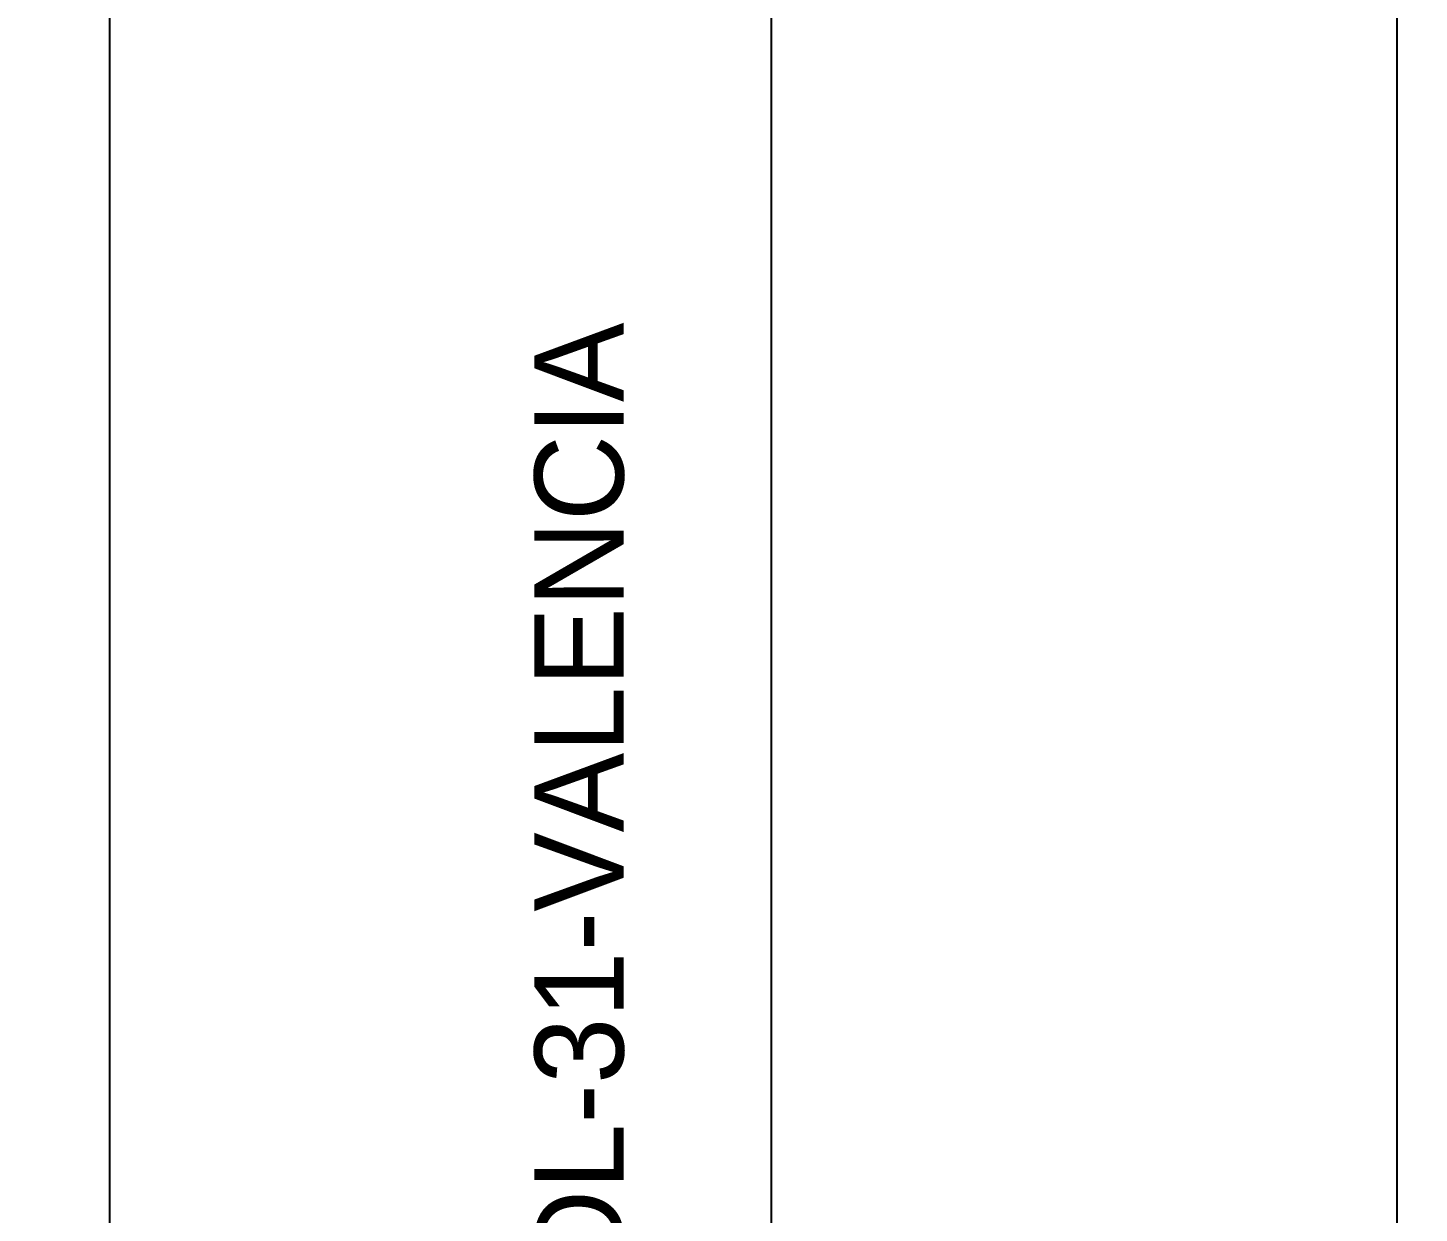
# Model space of a CAD drawing. Extents: x 735054 to 735644, y 4350981 to 4352008.
# Drawn here: x 735262.42 to 735285.85, y 4351902.5 to 4351922.46 of the extents above; entities that cross this region are included whole.
import ezdxf
from ezdxf.enums import TextEntityAlignment as Align

# ---------------------------------------------------------------- set-up
doc = ezdxf.new("R2010")
doc.units = 0
doc.linetypes.add('DASHED', pattern=[0])
doc.layers.get('0').update_dxf_attribs({"linetype": 'CONTINUOUS'})

msp = doc.modelspace()

# ---------------------------------------------------------------- linework, layer by layer
at = {"color": 0, "linetype": 'CONTINUOUS'}
msp.add_line((735274.94, 4351875.2), (735274.94, 4351994.48), dxfattribs=at)
msp.add_lwpolyline([(735263.8, 4351828.19), (735263.8, 4351994.5), (735285.47, 4351994.5), (735285.47, 4351828.19)], close=True, dxfattribs=at)

# ---------------------------------------------------------------- texts
at = {"color": 0, "linetype": 'DASHED'}
msp.add_text('REFERENCIA D.G.C.:C-DL-31-VALENCIA', height=1.5, rotation=90, dxfattribs=at).set_placement((735271.7, 4351898.33), align=Align.MIDDLE)

# ---------------------------------------------------------------- meshes
at = {"color": 0, "linetype": 'CONTINUOUS'}
mesh = msp.add_polyface(dxfattribs=at)
corners = [(735362.5, 4350981), (735054.5, 4352007.5), (735644, 4350981), (735644, 4352007.5), (735054.5, 4350981)]
mesh.append_faces([[corners[k] for k in face] for face in [(0, 1, 4), (1, 0, 2, 3)]], dxfattribs={"vtx0": -1, "color": 0})
mesh = msp.add_polyface(dxfattribs=at)
corners = [(735345.58, 4351821), (735345.58, 4352001.5), (735064.5, 4352001.5), (735064.5, 4351821)]
mesh.append_faces([[corners[k] for k in face] for face in [(0, 1, 2, 3)]], dxfattribs={"color": 0})

doc.saveas('drawing.dxf')
